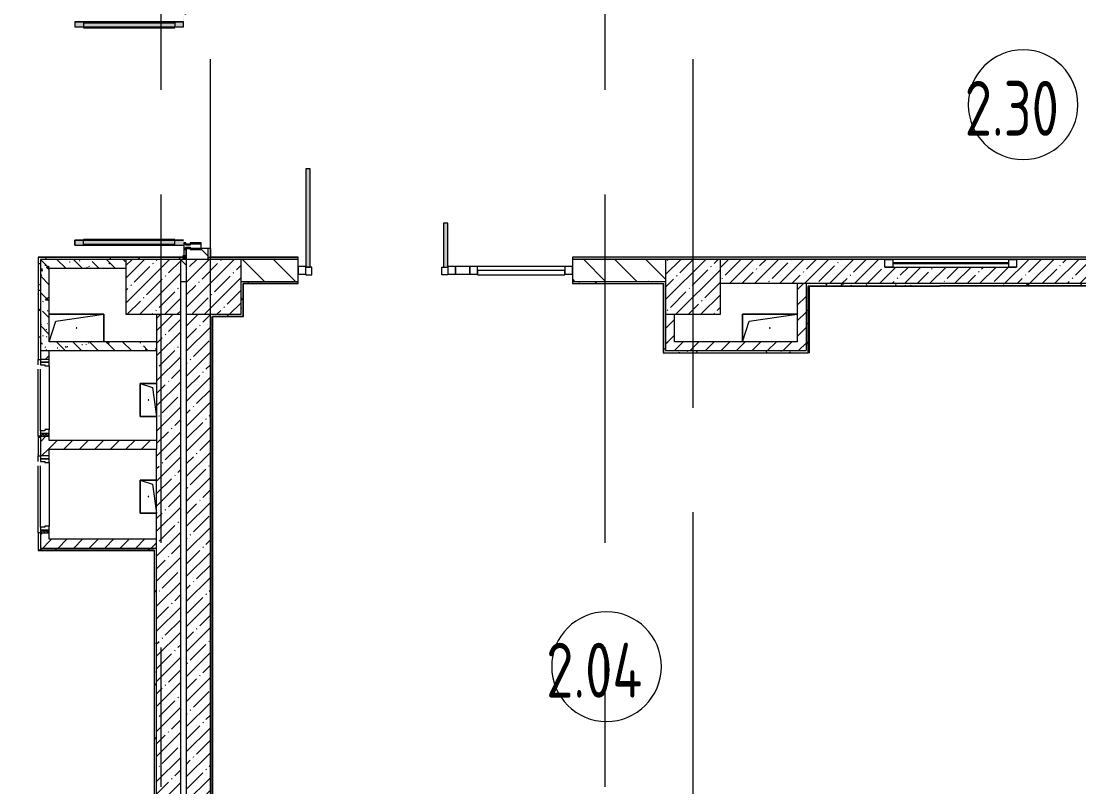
# Model space of a CAD drawing. Header units: millimetres. Extents: x -625 to 415037, y -3642 to 102118.
# Drawn here: x 185807 to 195449, y 3093 to 10070 of the extents above; entities that cross this region are included whole.
import ezdxf

# ---------------------------------------------------------------- set-up
doc = ezdxf.new("R2010")
doc.units = ezdxf.units.MM
doc.linetypes.add('Осевая', pattern=[6350, 1270, -952.5, 3175, -952.5])
for name, color, linetype, lineweight in [('A-AREA-IDEN', 7, 'Continuous', 9), ('A-DETL-GENF', 7, 'Continuous', 9), ('A-DOOR-FRAM-2', 7, 'Continuous', 5), ('A-GENM', 7, 'Continuous', 9), ('A-GLAZ', 7, 'Continuous', 9), ('A-GLAZ-1', 7, 'Continuous', 5), ('A-GLAZ-CURT', 7, 'Continuous', 9), ('A-GLAZ-CURT-2', 7, 'Continuous', 20), ('A-GLAZ-CWMG', 7, 'Continuous', 9), ('A-GLAZ-CWMG-1', 7, 'Continuous', 20), ('A-WALL', 7, 'Continuous', 5), ('I-WALL', 7, 'Continuous', 5), ('S-COLS', 7, 'Continuous', 9), ('S-COLS-1', 7, 'Continuous', 5), ('Оси', 7, 'Continuous', 9), ('Оси-2', 7, 'Осевая', 9)]:
    doc.layers.add(name, color=color, linetype=linetype, lineweight=lineweight)
doc.layers.add('A-AREA-PATT-2', color=7, linetype='Continuous', lineweight=5, true_color=0xcde0ef, transparency=1)
doc.layers.add('A-FLOR-PATT-1', color=7, linetype='Continuous', lineweight=9, true_color=0xeef6ff, transparency=0.5)
for name, color, linetype, lineweight, true_color in [('A-DOOR-1', 7, 'Continuous', 5, 0xc0c0c0), ('A-DOOR-FRAM-1', 7, 'Continuous', 5, 0xc0c0c0), ('A-WALL-1', 9, 'Continuous', 5, 0x808080), ('A-WALL-FNSH-1', 9, 'Continuous', 5, 0x808080)]:
    doc.layers.add(name, color=color, linetype=linetype, lineweight=lineweight, true_color=true_color)
doc.layers.get('A-DOOR-1').off()
doc.styles.add('СПДС', font='ГОСТ тип А.ttf', dxfattribs={"width": 0.9})
pattern_1 = [(45, (148772.12, -0.94), (-70.71068, 70.71068), [])]
pattern_2 = [(45, (148772.12, -0.94), (-114.04925, 114.04925), []), (45, (148886.17, -0.94), (-114.04925, 114.04925), [201.612, -40.322, 6.706, -33.617])]
pattern_3 = [(135, (148772.12, -0.94), (-141.4214, -141.4214), [])]
pattern_4 = [(135, (148772.12, -0.94), (-150.8683, -150.8683), [213.36, -35.56, 7.112, -35.56]), (135, (148772.12, 149.83), (-150.8683, -150.8683), []), (50, (148772.12, -0.94), (255.0577, -22.3145), [26.67, -293.37]), (355, (148772.12, -0.94), (-49.3404, 267.4791), [21.336, -234.696]), (100.451, (148793.38, -2.8), (205.7195, 245.1636), [22.666, -249.326]), (46.184, (148772.12, 70.18), (379.511, -58.86), [40.005, -440.055]), (96.636, (148803.75, 65.27), (332.3634, 346.399), [33.999, -373.989]), (351.184, (148772.12, 70.18), (332.367, 346.3953), [32.004, -352.044]), (21, (148807.68, 52.4), (212.2602, -143.1711), [26.67, -293.37]), (326, (148807.68, 52.4), (86.5224, 257.8632), [21.336, -234.696]), (71.451, (148825.37, 40.47), (298.784, 114.6901), [22.666, -249.326]), (37.5, (148772.12, -0.94), (4.32385, 118.3775), [6.706, -225.146, 6.706, -231.546, -235.585]), (37.5, (148772.12, -0.94), (4.32385, 118.3775), [-470.103, 6.706, -228.879]), (7.5, (148772.12, -0.94), (93.5476, 140.2533), [6.706, -129.134, 6.706, -219.812, -89.789]), (7.5, (148772.12, -0.94), (93.5476, 140.2533), [-362.356, 6.706, -83.083]), (327.5, (148692.82, -0.94), (189.82734, -8.02019), [6.706, -82.194, 6.706, -270.662, -368.046]), (327.5, (148692.82, -0.94), (189.82734, -8.02019), [-366.268, 6.706, -361.34]), (317.5, (148657.26, -0.94), (207.38114, 35.59764), [6.706, -108.864, 6.706, -177.495, -261.366]), (317.5, (148657.26, -0.94), (207.38114, 35.59764), [-299.771, 6.706, -254.66])]
pattern_5 = [(0, (148772.123, -0.94), (243.84, 60.96), [20.117, -162.763, 20.117, -162.763, -975.36]), (0, (148772.123, -0.94), (243.84, 60.96), [-365.76, 20.117, -345.643, 20.117, -162.763, -426.72]), (0, (148772.123, -0.94), (243.84, 60.96), [-914.4, 20.117, -101.803, 20.117, -284.683]), (120, (148863.563, 29.54), (-174.71291, 180.691634), [20.117, -162.763, 20.117, -162.763, -975.36]), (120, (148863.563, 29.54), (-174.71291, 180.691634), [-365.76, 20.117, -345.643, 20.117, -162.763, -426.72]), (120, (148863.563, 29.54), (-174.71291, 180.691634), [-914.4, 20.117, -101.803, 20.117, -284.683]), (240, (148894.043, 151.46), (-69.12709, -241.651634), [20.117, -162.763, 20.117, -162.763, -975.36]), (240, (148894.043, 151.46), (-69.12709, -241.651634), [-365.76, 20.117, -345.643, 20.117, -162.763, -426.72]), (240, (148894.043, 151.46), (-69.12709, -241.651634), [-914.4, 20.117, -101.803, 20.117, -284.683])]

# ---------------------------------------------------------------- blocks, each defined once
blk = doc.blocks.new('BSC_Колонна _Прямоугольная - 500х500-23286270-Объем проектирования 2 этажа')
at = {"layer": 'S-COLS-1'}
h = blk.add_hatch(dxfattribs=at)
h.set_pattern_fill('FP_4', color=256, style=0, pattern_type=2)
h.set_pattern_definition([(45, (-38790, -7650), (-114.04925, 114.04925), []), (45, (-38675.95, -7650), (-114.04925, 114.04925), [201.613, -40.323, 6.706, -33.617])])
h.paths.add_polyline_path([(-70.3, -250), (250, -250), (250, 250), (-250, 250), (-250, -250)])
for p, q in [((250, 250), (-250, 250)), ((-250, 250), (-250, -250)), ((250, -250), (250, 250)), ((-250, -250), (250, -250))]:
    blk.add_line(p, q, dxfattribs=at)
blk = doc.blocks.new('BSC_Колонна _Прямоугольная - 500х500-V279-Объем проектирования 2 этажа')
at = {"layer": 'S-COLS-1'}
h = blk.add_hatch(dxfattribs=at)
h.set_pattern_fill('FP_5', color=256, style=0, pattern_type=2)
h.set_pattern_definition([(45, (-43160, -7650), (-114.04925, 114.04925), []), (45, (-43045.95, -7650), (-114.04925, 114.04925), [201.613, -40.323, 6.706, -33.617])])
h.paths.add_polyline_path([(-250, -250), (250, -250), (250, 250), (-250, 250), (-250, 50)])
for p, q in [((250, 250), (-250, 250)), ((-250, 250), (-250, -250)), ((250, -250), (250, 250)), ((-250, -250), (250, -250))]:
    blk.add_line(p, q, dxfattribs=at)
blk = doc.blocks.new('BSC_Колонна _Прямоугольная - 500х500-V367-Объем проектирования 2 этажа')
at = {"layer": 'S-COLS-1'}
h = blk.add_hatch(dxfattribs=at)
h.set_pattern_fill('FP_113', color=256, style=0, pattern_type=2)
h.set_pattern_definition([(45, (-38240, -7650), (-114.04925, 114.04925), []), (45, (-38125.95, -7650), (-114.04925, 114.04925), [201.613, -40.323, 6.706, -33.617])])
h.paths.add_polyline_path([(250, -250), (250, 250), (-250, 250), (-250, -250), (177, -250)])
for p, q in [((250, 250), (-250, 250)), ((-250, 250), (-250, -250)), ((250, -250), (250, 250)), ((-250, -250), (250, -250))]:
    blk.add_line(p, q, dxfattribs=at)
blk = doc.blocks.new('110_Дверь_СКБ_1Ст - д-18 700x2100h_Технический шкаф ЭОМ и СС-21511926-Объем проектирования 2 этажа')
at = {"layer": 'A-DOOR-FRAM-2'}
h = blk.add_hatch(dxfattribs=at)
h.set_pattern_fill('FP_205', color=256, style=0, pattern_type=2)
h.set_pattern_definition([(45, (-171.384, 104.685), (-14.1421, 14.1421), []), (135, (-171.384, 104.685), (-14.1421, -14.1421), [])])
h.paths.add_polyline_path([(-337.5, 1.9), (-337.5, -40), (-312.5, -40), (-312.5, 40), (-337.5, 40)])
at = {"layer": 'A-DOOR-FRAM-1'}
for p, q in [((-312.5, 40), (-337.5, 40)), ((-337.5, 40), (-337.5, -40)), ((-287.5, 40), (-312.5, 40)), ((-312.5, 40), (-312.5, -40)), ((-312.5, -40), (-312.5, 40)), ((-287.5, 0), (-287.5, 40)), ((-287.5, 40), (272.5, 40)), ((312.5, 40), (312.5, 0)), ((337.5, 40), (312.5, 40)), ((337.5, -40), (337.5, 40)), ((362.5, 40), (337.5, 40)), ((337.5, 40), (337.5, -40)), ((362.5, -40), (362.5, 40)), ((-337.5, -40), (-312.5, -40)), ((-312.5, -40), (-277.5, -40)), ((-277.5, 0), (-287.5, 0)), ((-277.5, -40), (-277.5, 0)), ((302.5, -40), (-277.5, -40)), ((312.5, 0), (302.5, 0)), ((302.5, 0), (302.5, -40)), ((302.5, -40), (337.5, -40)), ((337.5, -40), (362.5, -40))]:
    blk.add_line(p, q, dxfattribs=at)
blk = doc.blocks.new('GM_Отверстие прямоугольное _в плите_ - Отверстие-V416-Объем проектирования 2 этажа')
at = {"layer": 'A-GENM'}
for p, q in [((-250, -125), (-250, 125)), ((-250, 125), (250, 125)), ((250, 125), (-250, 125)), ((-250, 125), (-250, -125)), ((-187.5, 62.5), (250, 125)), ((-250, -125), (-187.5, 62.5))]:
    blk.add_line(p, q, dxfattribs=at)
for start, end in [(360, 180), (180, 360)]:
    blk.add_arc((0, 0), 2.5, start, end, dxfattribs=at)
blk = doc.blocks.new('GM_Отверстие прямоугольное _в плите_ - Отверстие-V418-Объем проектирования 2 этажа')
at = {"layer": 'A-GENM'}
for p, q in [((-250, 125), (250, 125)), ((250, 125), (-250, 125)), ((-187.5, 62.5), (250, 125)), ((250, 125), (250, -125)), ((250, -125), (250, 125)), ((-250, -125), (-187.5, 62.5))]:
    blk.add_line(p, q, dxfattribs=at)
for start, end in [(360, 180), (180, 360)]:
    blk.add_arc((0, 0), 2.5, start, end, dxfattribs=at)
blk = doc.blocks.new('GM_Отверстие прямоугольное _в плите_ - Отверстие-21620300-Объем проектирования 2 этажа')
at = {"layer": 'A-GENM'}
for p, q in [((-150, -75), (-150, 75)), ((-150, 75), (-150, -75)), ((-150, -75), (-112.5, 37.5)), ((-112.5, 37.5), (150, 75)), ((150, 75), (150, -75)), ((150, -75), (150, 75)), ((150, -75), (-150, -75)), ((-150, -75), (150, -75))]:
    blk.add_line(p, q, dxfattribs=at)
for start, end in [(360, 180), (180, 360)]:
    blk.add_arc((0, 0), 2.5, start, end, dxfattribs=at)
blk = doc.blocks.new('120_Окно_СКБ_1Ст - 120_Окно_СКБ_1Ст 400х1200 EI30-24228621-Объем проектирования 2 этажа')
at = {"layer": 'A-GLAZ'}
for p, q in [((-600, 40), (-600, 110)), ((-600, 110), (-530, 110)), ((-530, 110), (-530, 40)), ((530, 40), (530, 110)), ((530, 110), (600, 110)), ((600, 110), (600, 40)), ((-530, 40), (-600, 40)), ((600, 40), (530, 40))]:
    blk.add_line(p, q, dxfattribs=at)
at = {"layer": 'A-GLAZ-1'}
for p, q in [((600, 110), (-600, 110)), ((-600, 40), (600, 40)), ((530, 80), (-530, 80)), ((530, 70), (-530, 70))]:
    blk.add_line(p, q, dxfattribs=at)
blk = doc.blocks.new('Прямоугольный импост - Импост структурный с накладкой - 160мм Темный-31239214-Объем проектирования 2 этажа')
at = {"layer": 'A-GLAZ-CWMG-1'}
for p, q in [((-50, 0), (-50, 17)), ((-50, 17), (0, 17)), ((-40, 0), (-50, 0)), ((-40, -40), (-40, 0)), ((0, 0), (-10, 0)), ((-10, 0), (-10, -40)), ((0, 17), (0, 0)), ((-50, -140), (-50, -40)), ((-50, -40), (-40, -40)), ((-10, -40), (0, -40)), ((0, -40), (0, -140)), ((0, -140), (-50, -140))]:
    blk.add_line(p, q, dxfattribs=at)
blk = doc.blocks.new('Дверь_Витражная_остекление_ - ДВН_ДАО_Главный вход_1800 в свету 5-32258809-Объем проектирования 2 этажа')
at = {"layer": 'A-DETL-GENF'}
for p, q in [((-947.5, -20), (-992.5, -20)), ((-992.5, -1012.5), (-992.5, -20)), ((-947.5, -20), (-992.5, -20)), ((-992.5, -20), (-992.5, -1012.5)), ((-947.5, -1012.5), (-947.5, -20)), ((-947.5, -1012.5), (-947.5, -20)), ((997.5, -1012.5), (997.5, -20)), ((997.5, -20), (997.5, -1012.5)), ((1042.5, -1012.5), (1042.5, -20)), ((1042.5, -1012.5), (1042.5, -20)), ((-992.5, -100), (-947.5, -100)), ((-982.5, -932.5), (-982.5, -100)), ((-938.5, -932.5), (-938.5, -100)), ((988.5, -932.5), (988.5, -100)), ((1042.5, -100), (997.5, -100)), ((1032.5, -932.5), (1032.5, -100)), ((-992.5, -932.5), (-947.5, -932.5)), ((1042.5, -932.5), (997.5, -932.5)), ((-992.5, -1012.5), (-947.5, -1012.5)), ((-992.5, -1012.5), (-947.5, -1012.5)), ((1042.5, -1012.5), (997.5, -1012.5)), ((997.5, -1012.5), (1042.5, -1012.5))]:
    blk.add_line(p, q, dxfattribs=at)
blk = doc.blocks.new('Прямоугольный импост - Импост структурный с накладкой - 160мм Темный-31915521-Объем проектирования 2 этажа')
at = {"layer": 'A-GLAZ-CWMG-1'}
for p, q in [((-25, 0), (-25, 17)), ((-25, 17), (25, 17)), ((-15, 0), (-25, 0)), ((-15, -40), (-15, 0)), ((25, 0), (15, 0)), ((15, 0), (15, -40)), ((25, 17), (25, 0)), ((-25, -140), (-25, -40)), ((-25, -40), (-15, -40)), ((15, -40), (25, -40)), ((25, -40), (25, -140)), ((25, -140), (-25, -140))]:
    blk.add_line(p, q, dxfattribs=at)
blk = doc.blocks.new('Прямоугольный импост - 50 x 70 мм-31700031-Объем проектирования 2 этажа')
at = {"layer": 'A-GLAZ-CWMG-1'}
for p, q in [((-70, 35), (0, 35)), ((-70, -35), (-70, 35)), ((0, 35), (0, -35)), ((0, -35), (-70, -35))]:
    blk.add_line(p, q, dxfattribs=at)
blk = doc.blocks.new('Дверь_Витражная_остекление_ - ДВН_ДАО_Главный вход_1200 в свету-31742133-Объем проектирования 2 этажа')
at = {"layer": 'A-DETL-GENF'}
for p, q in [((-607.5, 925), (-647.5, 925)), ((-647.5, 925), (-647.5, 35)), ((-607.5, 30), (-607.5, 925)), ((647.5, 430), (607.5, 430)), ((607.5, 430), (607.5, 30)), ((647.5, 35), (647.5, 430)), ((-647.5, 30), (-607.5, 30)), ((-592.5, 30), (-647.5, 30)), ((-592.5, -40), (-592.5, 30)), ((592.5, -40), (592.5, 30)), ((592.5, 30), (647.5, 30)), ((607.5, 30), (647.5, 30)), ((-647.5, -35), (-647.5, -40)), ((-647.5, -40), (-592.5, -40)), ((647.5, -40), (592.5, -40)), ((647.5, -35), (647.5, -40))]:
    blk.add_line(p, q, dxfattribs=at)
blk = doc.blocks.new('Системная панель - Стемалит - 40мм-32257327-Объем проектирования 2 этажа')
at = {"layer": 'A-GLAZ-CURT-2'}
for p, q in [((65, 35), (-65, 35)), ((-65, 35), (-65, -35)), ((65, -35), (65, 35)), ((-65, -35), (65, -35))]:
    blk.add_line(p, q, dxfattribs=at)
blk = doc.blocks.new('Прямоугольный импост - 50 x 70 мм-31687886-Объем проектирования 2 этажа')
at = {"layer": 'A-GLAZ-CWMG-1'}
for p, q in [((-35, 35), (35, 35)), ((-35, -35), (-35, 35)), ((35, 35), (35, -35)), ((35, -35), (-35, -35))]:
    blk.add_line(p, q, dxfattribs=at)
blk = doc.blocks.new('Прямоугольный импост - 50 x 70 мм-31701779-Объем проектирования 2 этажа')
at = {"layer": 'A-GLAZ-CWMG-1'}
for p, q in [((0, 35), (-70, 35)), ((-70, 35), (-70, -35)), ((0, -35), (0, 35)), ((-70, -35), (0, -35))]:
    blk.add_line(p, q, dxfattribs=at)
blk = doc.blocks.new('Системная панель - Стекло - 40мм-V497-Объем проектирования 2 этажа')
at = {"layer": 'A-GLAZ-CURT-2'}
for p, q in [((397.5, 0), (-397.5, 0)), ((-397.5, 0), (-397.5, -40)), ((397.5, -40), (397.5, 0)), ((-397.5, -40), (397.5, -40))]:
    blk.add_line(p, q, dxfattribs=at)
blk = doc.blocks.new('Прямоугольный импост - 50 x 70 мм-31702100-Объем проектирования 2 этажа')
at = {"layer": 'A-GLAZ-CWMG-1'}
for p, q in [((-35, 35), (35, 35)), ((-35, -35), (-35, 35)), ((35, 35), (35, -35)), ((35, -35), (-35, -35))]:
    blk.add_line(p, q, dxfattribs=at)
blk = doc.blocks.new('Прямоугольный импост - 50 x 70 мм-31720914-Объем проектирования 2 этажа')
at = {"layer": 'A-GLAZ-CWMG'}
blk.add_line((6460, 7920), (5665, 7920), dxfattribs=at)
blk = doc.blocks.new('Марка_Помещения - Номер-25198446-Объем проектирования 2 этажа')
at = {"layer": 'A-AREA-IDEN'}
for start, end in [(360, 180), (180, 360)]:
    blk.add_arc((0, 0), 2.5, start, end, dxfattribs=at)

msp = doc.modelspace()

# ---------------------------------------------------------------- hatches: boundary and pattern name
at = {"layer": 'A-AREA-PATT-2'}
h = msp.add_hatch(color=256, dxfattribs=at)
h.paths.add_polyline_path([(187288.1, 7919.6), (187291.6, 7920.1), (187289.5, 7930.1), (187281.6, 7930.1), (187281.6, 7919.6)])
h.paths.add_polyline_path([(169022.1, 7919.6), (169022.1, 8529.5), (168992.1, 8529.5), (168992.1, 7919.6), (169017.1, 7919.6)])
h.paths.add_polyline_path([(187291.1, 7989.1), (187291.6, 7990.2), (187291.6, 8079.1), (187288.1, 8079.1), (187288.1, 8029.1), (187291.1, 8029.1), (187291.1, 7999.1)])
h.paths.add_polyline_path([(187288.1, 10064.1), (187291.6, 10064.1), (187291.1, 10114.1), (187288.1, 10114.1)])
h.paths.add_polyline_path([(169022.1, 10274.5), (169022.1, 10879.1), (169002.6, 10877.1), (169002.6, 10274.5)])
h.paths.add_polyline_path([(187266.6, 10668.1), (187286.6, 10668.1), (187286.6, 10678.6), (187266.6, 10678.6)])
h.paths.add_polyline_path([(181432.1, 13739.1), (181472.1, 13739.1), (181470.2, 13758.6), (181422.1, 13758.6), (181422.1, 13739.1)])
h.paths.add_polyline_path([(180072.1, 13739.1), (180122.1, 13739.1), (180120.2, 13758.6), (180072.1, 13758.6)])
h.paths.add_polyline_path([(182422.1, 18869.1), (182422.1, 18919.1), (182402.6, 18917.1), (182402.6, 18869.1)])
h.paths.add_polyline_path([(182402.6, 20219.1), (182422.1, 20219.1), (182422.1, 20269.1), (182402.6, 20267.1), (182402.6, 20221)])
msp.add_hatch(color=256, dxfattribs=at).paths.add_polyline_path([(192991.1, 7048.6), (192991.1, 7651.1), (194183.1, 7651.1), (194183.1, 7655.1), (192987.1, 7654.1), (192987.1, 7048.6)])
at = {"layer": 'A-FLOR-PATT-1'}
h = msp.add_hatch(color=256, dxfattribs=at)
h.paths.add_polyline_path([(162402, 7899.1), (162442, 7899.1), (162442, 8729.1), (162402, 8729.1), (162402, 7902.8)])
h.paths.add_polyline_path([(173072.1, 7899.1), (173072.1, 8229.1), (173032.1, 8229.1), (173032.1, 7899.1)])
h.paths.add_polyline_path([(163662, 7899.1), (163702, 7899.1), (163702, 8229.1), (163662, 8229.1), (163662, 7919.1)])
h.paths.add_polyline_path([(171772.1, 7899.1), (171812.1, 7899.1), (171812.1, 8729.1), (171772.1, 8729.1), (171772.1, 7919.1)])
h.paths.add_polyline_path([(154167.1, 7914.1), (154167.1, 8314.1), (154127.1, 8314.1), (154127.1, 7914.1)])
h.paths.add_polyline_path([(152912.1, 7914.1), (152912.1, 8809.1), (152872.1, 8809.1), (152872.1, 7914.1), (152902.1, 7914.1)])
h.paths.add_polyline_path([(187288.1, 8029.1), (187288.1, 8074.1), (186295.6, 8074.1), (186295.6, 8029.1), (187286.6, 8029.1)])
h.paths.add_polyline_path([(168782.1, 8519.5), (168862.1, 8519.5), (168862.1, 8564.5), (168022.1, 8564.5), (168022.1, 8519.5), (168398, 8519.5)])
h.paths.add_polyline_path([(186895.7, 10019.1), (187288.1, 10019.1), (187288.1, 10064.1), (186295.6, 10064.1), (186295.6, 10019.1), (186762.1, 10019.1)])
h.paths.add_polyline_path([(168037.1, 10189.5), (168862.1, 10189.5), (168862.1, 10234.5), (168037.1, 10234.5)])
h.paths.add_polyline_path([(180167.1, 12959.1), (180167.1, 13779.1), (180122.1, 13779.1), (180122.1, 12959.1)])
h.paths.add_polyline_path([(181432.1, 13459.1), (181432.1, 13739.1), (181422.1, 13739.1), (181422.1, 13779.1), (181387.1, 13779.1), (181387.1, 13459.1), (181422.1, 13459.1)])
h.paths.add_polyline_path([(182804.8, 18919.1), (183202.1, 18919.1), (183202.1, 18964.1), (182382.1, 18964.1), (182382.1, 18919.1), (182422.1, 18919.1)])
h.paths.add_polyline_path([(182570.3, 20184.1), (182702.1, 20184.1), (182702.1, 20229.1), (182422.1, 20229.1), (182422.1, 20219.1), (182382.1, 20219.1), (182382.1, 20184.1), (182435.2, 20184.1)])
h = msp.add_hatch(color=256, dxfattribs=at)
h.paths.add_polyline_path([(198527.1, 7899.1), (198567.1, 7899.1), (198567.1, 8229.1), (198527.1, 8229.1)])
h.paths.add_polyline_path([(197307.4, 7899.1), (197312.1, 7899.1), (197312.1, 8724.1), (197272.1, 8724.1), (197272.1, 7899.1)])
h.paths.add_polyline_path([(189658.1, 7899.1), (189698.1, 7899.1), (189698.1, 8229.1), (189658.1, 8229.1), (189658.1, 7919.1)])
h.paths.add_polyline_path([(206273.1, 7899.1), (206313.1, 7899.1), (206313.1, 8724.1), (206273.1, 8724.1), (206273.1, 7919.1)])
h.paths.add_polyline_path([(188403.1, 7899.1), (188443.1, 7899.1), (188443.1, 8724.1), (188403.1, 8724.1), (188403.1, 8042.4)])
h.paths.add_polyline_path([(207568.1, 7899.1), (207568.1, 8229.1), (207528.1, 8229.1), (207528.1, 7899.1)])
h.paths.add_polyline_path([(223953.1, 9421.3), (224252.1, 9421.3), (224252.1, 9461.3), (223953.1, 9461.3)])
h.paths.add_polyline_path([(224191.5, 10681.3), (224252.1, 10681.3), (224252.1, 10721.3), (223453.1, 10721.3), (223453.1, 10681.3), (223522.1, 10681.3)])
h = msp.add_hatch(color=256, dxfattribs=at)
h.paths.add_polyline_path([(189698.1, 7829.1), (189698.1, 7899.1), (189658.1, 7899.1), (189658.1, 7829.1)])
h.paths.add_polyline_path([(188403.1, 7829.1), (188443.1, 7829.1), (188443.1, 7899.1), (188403.1, 7899.1), (188403.1, 7834.1)])
at = {"layer": 'I-WALL'}
h = msp.add_hatch(dxfattribs=at)
h.set_pattern_fill('FP_191', color=256, style=0, pattern_type=2)
h.set_pattern_definition(pattern_5)
h.paths.add_polyline_path([(187312.1, 7919.1), (187312.1, 7999.1), (187292.1, 7999.1), (187292.1, 7920.1), (187308.2, 7919.3)])
h.paths.add_polyline_path([(187292.1, 10129.1), (187312.1, 10129.1), (187312.1, 10679.1), (187292.1, 10679.1), (187292.1, 10229.1)])
h = msp.add_hatch(dxfattribs=at)
h.set_pattern_fill('FP_23', color=256, style=0, pattern_type=2)
h.set_pattern_definition(pattern_3)
h.paths.add_polyline_path([(187491.8, 7899.1), (187512.1, 7899.1), (187512.1, 7999.1), (187312.1, 7999.1), (187312.1, 7899.1)])
h.paths.add_polyline_path([(187312.1, 10129.1), (187512.1, 10129.1), (187512.1, 10229.1), (187312.1, 10229.1)])
h = msp.add_hatch(dxfattribs=at)
h.set_pattern_fill('FP_191', color=256, style=0, pattern_type=2)
h.set_pattern_definition(pattern_5)
h.paths.add_polyline_path([(186782.8, 7899.1), (187312.1, 7899.1), (187312.1, 7919.1), (185962.1, 7919.1), (185962.1, 7899.1), (186762.1, 7899.1)])
h = msp.add_hatch(dxfattribs=at)
h.set_pattern_fill('FP_191', color=256, style=0, pattern_type=2)
h.set_pattern_definition(pattern_5)
h.paths.add_polyline_path([(223516.4, 7899.1), (223522.1, 7899.1), (223501.1, 7919.1), (222477.1, 7919.1), (222477.1, 7907.1), (222532.1, 7907.1), (222532.1, 7899.1), (223502.1, 7899.1)])
h.paths.add_polyline_path([(221022.1, 7899.1), (221023.1, 7907.1), (221077.1, 7907.1), (221077.1, 7919.1), (220507.1, 7919.1), (220507.1, 7907.1), (220537.1, 7907.1), (220537.1, 7899.1), (220872.1, 7899.1)])
h.paths.add_polyline_path([(219092.1, 7899.1), (219377.1, 7899.1), (219377.1, 7907.1), (219407.1, 7907.1), (219407.1, 7919.1), (218132.6, 7919.1), (218132.6, 7907.1), (218162.6, 7907.1), (218162.6, 7899.1), (218989.4, 7899.1)])
h.paths.add_polyline_path([(214402.1, 7899.1), (214697.1, 7899.9), (214697.1, 7907.1), (214727.1, 7907.1), (214727.1, 7919.1), (208703.1, 7919.1), (208703.1, 7899.1), (214182.1, 7899.1)])
h.paths.add_polyline_path([(216098.5, 7899.1), (217002.6, 7899.1), (217002.6, 7907.1), (217032.6, 7907.1), (217032.6, 7919.1), (215827.1, 7919.1), (215827.1, 7907.1), (215857.1, 7907.1), (215857.1, 7899.1), (215990.9, 7899.1)])
h.paths.add_polyline_path([(206203.1, 7899.1), (206203.1, 7919.1), (199702.1, 7919.1), (199702.1, 7899.1), (205980.2, 7899.1)])
h.paths.add_polyline_path([(196682.1, 7899.1), (197202.1, 7899.1), (197202.1, 7919.1), (190833.1, 7919.1), (190833.1, 7899.1), (196182.1, 7899.1)])
h.paths.add_polyline_path([(187532.1, 7899.1), (188333.1, 7899.1), (188333.1, 7919.1), (187532.1, 7918.1), (187512.6, 7899.1)])
h.paths.add_polyline_path([(187512.1, 7899.1), (187522.1, 7909.1), (187512.1, 7919.1), (187512.1, 7913.3)])
h = msp.add_hatch(dxfattribs=at)
h.set_pattern_fill('FP_191', color=256, style=0, pattern_type=2)
h.set_pattern_definition(pattern_5)
h.paths.add_polyline_path([(185967, 5249.1), (185982.1, 5249.1), (185982.1, 5408.1), (185962.1, 5408.1), (185962.1, 5249.1), (185964.5, 5249.1)])
h.paths.add_polyline_path([(185982.1, 6108.1), (185982.1, 6288.1), (185962.1, 6288.1), (185962.1, 6108.1)])
h.paths.add_polyline_path([(185962.9, 6988.1), (185982.1, 6988.1), (185982.1, 7899.1), (185962.1, 7899.1), (185962.1, 6988.1)])
h = msp.add_hatch(dxfattribs=at)
h.set_pattern_fill('FP_41', color=256, style=0, pattern_type=2)
h.set_pattern_definition(pattern_4)
h.paths.add_polyline_path([(185982.1, 7149.1), (186062.1, 7149.1), (186062.1, 7899.1), (185982.1, 7899.1), (185982.1, 7399.1)])
h = msp.add_hatch(dxfattribs=at)
h.set_pattern_fill('FP_41', color=256, style=0, pattern_type=2)
h.set_pattern_definition(pattern_4)
h.paths.add_polyline_path([(186762.1, 7819.1), (186762.1, 7899.1), (186062.1, 7899.1), (186062.1, 7819.1)])
h = msp.add_hatch(dxfattribs=at)
h.set_pattern_fill('FP_23', color=256, style=0, pattern_type=2)
h.set_pattern_definition(pattern_3)
h.paths.add_polyline_path([(187822.1, 7699.1), (188333.1, 7699.1), (188333.1, 7899.1), (187812.1, 7899.1), (187812.1, 7699.1)])
h.paths.add_polyline_path([(187262.1, 7699.1), (187312.1, 7699.1), (187312.1, 7899.1), (187262.1, 7899.1), (187262.1, 7772.2)])
h.paths.add_polyline_path([(191682.1, 7699.1), (191682.1, 7899.1), (190833.1, 7899.1), (190833.1, 7699.1), (191525.5, 7699.1)])
h = msp.add_hatch(dxfattribs=at)
h.set_pattern_fill('FP_1', color=256, style=0, pattern_type=2)
h.set_pattern_definition(pattern_2)
h.paths.add_polyline_path([(196160.7, 7679.1), (196182.1, 7679.1), (196182.1, 7899.1), (194882.1, 7899.1), (194882.1, 7829.1), (193682.1, 7829.1), (193682.1, 7899.1), (192182.1, 7899.1), (192182.1, 7679.1), (195861.9, 7679.1)])
h = msp.add_hatch(dxfattribs=at)
h.set_pattern_fill('FP_191', color=256, style=0, pattern_type=2)
h.set_pattern_definition(pattern_5)
h.paths.add_polyline_path([(191661.1, 7679.1), (191682.1, 7699.1), (190833.1, 7699.1), (190833.1, 7679.1), (191525.5, 7679.1)])
h.paths.add_polyline_path([(191678.1, 7679.1), (191682.1, 7679.1), (191682.1, 7699.1), (191662.1, 7679.1)])
h.paths.add_polyline_path([(187812.1, 7699.1), (187833.1, 7679.1), (188333.1, 7679.1), (188333.1, 7699.1), (187822.1, 7699.1)])
h.paths.add_polyline_path([(187832.1, 7679.1), (187812.1, 7699.1), (187812.1, 7679.1), (187822.1, 7679.1)])
h = msp.add_hatch(dxfattribs=at)
h.set_pattern_fill('FP_191', color=256, style=0, pattern_type=2)
h.set_pattern_definition(pattern_5)
h.paths.add_polyline_path([(187812.9, 7379.1), (187832.1, 7379.1), (187832.1, 7679.1), (187812.1, 7679.1), (187812.1, 7379.1)])
h = msp.add_hatch(dxfattribs=at)
h.set_pattern_fill('FP_191', color=256, style=0, pattern_type=2)
h.set_pattern_definition(pattern_5)
h.paths.add_polyline_path([(191662.1, 7069.1), (191682.1, 7069.1), (191682.1, 7679.1), (191662.1, 7678.1), (191662.1, 7069.4)])
h = msp.add_hatch(dxfattribs=at)
h.set_pattern_fill('FP_22', color=256, style=0, pattern_type=2)
h.set_pattern_definition(pattern_1)
h.paths.add_polyline_path([(192882.1, 7069.1), (192962.1, 7069.1), (192962.1, 7679.1), (192882.1, 7679.1), (192882.1, 7149.1)])
h = msp.add_hatch(dxfattribs=at)
h.set_pattern_fill('FP_191', color=256, style=0, pattern_type=2)
h.set_pattern_definition(pattern_5)
h.paths.add_polyline_path([(192962.1, 7659.1), (195531.1, 7659.1), (195532.1, 7679.1), (192962.1, 7679.1)])
h = msp.add_hatch(dxfattribs=at)
h.set_pattern_fill('FP_191', color=256, style=0, pattern_type=2)
h.set_pattern_definition(pattern_5)
h.paths.add_polyline_path([(192982.1, 7049.1), (192982.1, 7659.1), (192962.1, 7659.1), (192962.1, 7049.1), (192971, 7049.1)])
h = msp.add_hatch(dxfattribs=at)
h.set_pattern_fill('FP_1', color=256, style=0, pattern_type=2)
h.set_pattern_definition(pattern_2)
h.paths.add_polyline_path([(187042.1, 399.1), (187262.1, 399.1), (187262.1, 7399.1), (187042.1, 7399.1), (187042.1, 399.1)])
h = msp.add_hatch(dxfattribs=at)
h.set_pattern_fill('FP_1', color=256, style=0, pattern_type=2)
h.set_pattern_definition(pattern_2)
h.paths.add_polyline_path([(187492.7, 409.1), (187532.1, 409.1), (187532.1, 7399.1), (187312.1, 7399.1), (187312.1, 409.1), (187491.8, 409.1)])
h = msp.add_hatch(dxfattribs=at)
h.set_pattern_fill('FP_191', color=256, style=0, pattern_type=2)
h.set_pattern_definition(pattern_5)
h.paths.add_polyline_path([(187811.3, 7379.1), (187812.1, 7379.1), (187812.1, 7399.1), (187532.1, 7399.1), (187553.1, 7379.1), (187810.6, 7379.1)])
h.paths.add_polyline_path([(187532.1, 7379.1), (187552.1, 7379.1), (187532.1, 7399.1)])
h = msp.add_hatch(dxfattribs=at)
h.set_pattern_fill('FP_191', color=256, style=0, pattern_type=2)
h.set_pattern_definition(pattern_5)
h.paths.add_polyline_path([(187532.1, 799.1), (187552.1, 799.1), (187552.1, 7378.1), (187532.1, 7379.1), (187532.1, 1618.9)])
h = msp.add_hatch(dxfattribs=at)
h.set_pattern_fill('FP_22', color=256, style=0, pattern_type=2)
h.set_pattern_definition(pattern_1)
h.paths.add_polyline_path([(191762.1, 7149.1), (191762.1, 7399.1), (191682.1, 7399.1), (191682.1, 7149.1)])
h = msp.add_hatch(dxfattribs=at)
h.set_pattern_fill('FP_41', color=256, style=0, pattern_type=2)
h.set_pattern_definition(pattern_4)
h.paths.add_polyline_path([(186562.1, 7069.1), (187042.1, 7069.1), (187042.1, 7149.1), (185982.1, 7149.1), (185982.1, 7069.1), (186062.1, 7069.1)])
h = msp.add_hatch(dxfattribs=at)
h.set_pattern_fill('FP_22', color=256, style=0, pattern_type=2)
h.set_pattern_definition(pattern_1)
h.paths.add_polyline_path([(192482.1, 7069.1), (192882.1, 7069.1), (192882.1, 7149.1), (191682.1, 7149.1), (191682.1, 7069.1), (192382.1, 7069.1)])
h = msp.add_hatch(dxfattribs=at)
h.set_pattern_fill('FP_22', color=256, style=0, pattern_type=2)
h.set_pattern_definition(pattern_1)
h.paths.add_polyline_path([(185982.1, 5269.1), (186062.1, 5269.1), (186062.1, 5408.1), (185982.1, 5408.1)])
h.paths.add_polyline_path([(185982.1, 6108.1), (186062.1, 6108.1), (186062.1, 6288.1), (185982.1, 6288.1), (185982.1, 6169.1)])
h.paths.add_polyline_path([(186062.1, 6988.1), (186062.1, 7069.1), (185982.1, 7069.1), (185982.1, 6988.1)])
h = msp.add_hatch(dxfattribs=at)
h.set_pattern_fill('FP_191', color=256, style=0, pattern_type=2)
h.set_pattern_definition(pattern_5)
h.paths.add_polyline_path([(192960.7, 7049.1), (192962.1, 7049.1), (192962.1, 7069.1), (191662.1, 7069.1), (191662.1, 7049.1), (192882.1, 7049.1)])
h = msp.add_hatch(dxfattribs=at)
h.set_pattern_fill('FP_22', color=256, style=0, pattern_type=2)
h.set_pattern_definition(pattern_1)
h.paths.add_polyline_path([(187042.1, 6169.1), (187042.1, 6249.1), (186062.1, 6249.1), (186062.1, 6169.1), (187026.8, 6169.1)])
h = msp.add_hatch(dxfattribs=at)
h.set_pattern_fill('FP_22', color=256, style=0, pattern_type=2)
h.set_pattern_definition(pattern_1)
h.paths.add_polyline_path([(186062.1, 5269.1), (187042.1, 5269.1), (187042.1, 5349.1), (186062.1, 5349.1)])
h = msp.add_hatch(dxfattribs=at)
h.set_pattern_fill('FP_191', color=256, style=0, pattern_type=2)
h.set_pattern_definition(pattern_5)
h.paths.add_polyline_path([(187042.1, 5269.1), (185982.1, 5269.1), (185982.1, 5249.1), (187022.1, 5250), (187032.6, 5260)])
h.paths.add_polyline_path([(187040.1, 5249.1), (187042.1, 5249.1), (187042.1, 5269.1), (187022.1, 5249.1), (187031.4, 5249.1)])
h = msp.add_hatch(dxfattribs=at)
h.set_pattern_fill('FP_191', color=256, style=0, pattern_type=2)
h.set_pattern_definition(pattern_5)
h.paths.add_polyline_path([(187042.1, 399.1), (187041, 5249.1), (187022.1, 5249.1), (187022.1, 420.1), (187041.9, 399.3)])
h.paths.add_polyline_path([(187033.9, 399.1), (187041.9, 399.3), (187022.1, 419.1), (187022.1, 399.1)])

# ---------------------------------------------------------------- linework, layer by layer
at = {"layer": 'A-WALL'}
for p, q in [((187292.1, 7899.1), (187292.1, 7999.1)), ((187312.1, 7999.1), (187312.1, 7899.1)), ((187312.1, 7899.1), (187312.1, 7999.1)), ((187512.1, 7899.1), (187512.1, 7999.1)), ((187512.1, 7919.1), (188333.1, 7919.1)), ((197202.1, 7919.1), (190833.1, 7919.1)), ((187312.1, 7899.1), (187262.1, 7899.1)), ((188333.1, 7899.1), (187812.1, 7899.1)), ((187812.1, 7699.1), (188333.1, 7699.1)), ((187832.1, 7379.1), (187832.1, 7679.1)), ((188333.1, 7679.1), (187832.1, 7679.1)), ((187833.1, 7679.1), (187833.1, 7678.1)), ((190833.1, 7699.1), (191682.1, 7699.1)), ((190833.1, 7679.1), (191662.1, 7679.1)), ((196182.1, 7679.1), (192182.1, 7679.1)), ((192962.1, 7679.1), (192962.1, 7069.1)), ((195532.1, 7659.1), (194183.1, 7659.1)), ((187532.1, 786.6), (187532.1, 7399.1)), ((187532.1, 7379.1), (187532.1, 799.1)), ((187812.1, 7379.1), (187552.1, 7379.1)), ((187552.1, 779.1), (187552.1, 7378.1)), ((185982.1, 6288.1), (185982.1, 6108.1)), ((187042.1, 399.1), (187042.1, 6169.1)), ((185982.1, 5408.1), (185982.1, 5269.1))]:
    msp.add_line(p, q, dxfattribs=at)
at = {"layer": 'A-WALL-1'}
for p, q in [((185962.1, 7919.1), (185962.1, 6988.1)), ((187532.1, 7999.1), (187292.1, 7999.1)), ((187312.1, 7919.1), (187292.1, 7919.1)), ((187532.1, 7899.1), (187532.1, 7919.1)), ((188333.1, 7679.1), (188333.1, 7919.1)), ((190833.1, 7919.1), (190833.1, 7679.1)), ((186762.1, 7899.1), (185982.1, 7899.1)), ((185982.1, 7899.1), (185982.1, 6988.1)), ((186062.1, 7819.1), (186762.1, 7819.1)), ((186062.1, 7149.1), (186062.1, 7819.1)), ((191682.1, 7899.1), (190833.1, 7899.1)), ((193682.1, 7899.1), (192182.1, 7899.1)), ((196182.1, 7899.1), (194882.1, 7899.1)), ((187262.1, 7699.1), (187312.1, 7699.1)), ((191662.1, 7679.1), (191662.1, 7049.1)), ((192882.1, 7679.1), (192882.1, 7149.1)), ((192982.1, 7049.1), (192982.1, 7651.1)), ((187042.1, 7399.1), (187042.1, 6169.1)), ((187262.1, 399.1), (187262.1, 7399.1)), ((187312.1, 7399.1), (187312.1, 409.1)), ((191682.1, 7399.1), (191682.1, 7069.1)), ((191762.1, 7149.1), (191762.1, 7399.1)), ((187042.1, 7149.1), (186062.1, 7149.1)), ((192882.1, 7149.1), (191762.1, 7149.1)), ((185982.1, 7069.1), (187042.1, 7069.1)), ((186062.1, 6988.1), (186062.1, 7069.1)), ((191662.1, 7049.1), (192982.1, 7049.1)), ((191682.1, 7069.1), (192962.1, 7069.1)), ((185962.1, 6988.1), (185982.1, 6988.1)), ((185962.1, 6288.1), (185962.1, 6108.1)), ((185982.1, 6288.1), (185962.1, 6288.1)), ((186062.1, 6249.1), (186062.1, 6288.1)), ((187042.1, 6249.1), (186062.1, 6249.1)), ((185962.1, 6108.1), (185982.1, 6108.1)), ((186062.1, 6108.1), (186062.1, 6169.1)), ((186062.1, 6169.1), (187042.1, 6169.1)), ((185962.1, 5408.1), (185962.1, 5249.1)), ((185982.1, 5408.1), (185962.1, 5408.1)), ((186062.1, 5349.1), (186062.1, 5408.1)), ((187042.1, 5349.1), (186062.1, 5349.1)), ((185982.1, 5269.1), (187042.1, 5269.1)), ((187021.1, 5249.1), (187022.1, 5249.1))]:
    msp.add_line(p, q, dxfattribs=at)
at = {"layer": 'A-WALL-FNSH-1'}
for p, q in [((185961.1, 7920.1), (185961.1, 6988.1)), ((187291.1, 7920.1), (185961.1, 7920.1)), ((185962.1, 7919.1), (187292.1, 7919.1)), ((187301.6, 7930.1), (187281.6, 7930.1)), ((187281.6, 7930.1), (187281.6, 7910.1)), ((187281.6, 7910.1), (187301.6, 7910.1)), ((187292.1, 7999.1), (187291.1, 7999.1)), ((187291.1, 7999.1), (187291.1, 7920.1)), ((187301.6, 7910.1), (187301.6, 7930.1)), ((187532.1, 7999.1), (187532.1, 7919.1)), ((187533.1, 7999.1), (187532.1, 7999.1)), ((187533.1, 7920.1), (187533.1, 7999.1)), ((188333.1, 7920.1), (187533.1, 7920.1)), ((188333.1, 7919.1), (188333.1, 7920.1)), ((197202.1, 7920.1), (190833.1, 7920.1)), ((190833.1, 7920.1), (190833.1, 7919.1)), ((187833.1, 7378.1), (187833.1, 7678.1)), ((187833.1, 7678.1), (188333.1, 7678.1)), ((188333.1, 7678.1), (188333.1, 7679.1)), ((190833.1, 7679.1), (190833.1, 7678.1)), ((190833.1, 7678.1), (191662.1, 7678.1)), ((191661.1, 7679.1), (191661.1, 7048.1)), ((194183.1, 7658.1), (195531.1, 7658.1)), ((187552.1, 7379.1), (187552.1, 7378.1)), ((187552.1, 7378.1), (187833.1, 7378.1)), ((187553.1, 800.1), (187553.1, 7379.1)), ((187832.1, 7379.1), (187812.1, 7379.1)), ((191661.1, 7048.1), (192982.1, 7048.1)), ((192982.1, 7048.1), (192982.1, 7049.1)), ((185961.1, 6988.1), (185962.1, 6988.1)), ((185962.1, 6288.1), (185961.1, 6288.1)), ((185961.1, 6288.1), (185961.1, 6108.1)), ((185961.1, 6108.1), (185962.1, 6108.1)), ((185962.1, 5408.1), (185961.1, 5408.1)), ((185961.1, 5408.1), (185961.1, 5248.1)), ((185961.1, 5248.1), (187021.1, 5248.1)), ((187021.1, 5249.1), (185962.1, 5249.1)), ((187021.1, 5248.1), (187021.1, 420.1)), ((187022.1, 420.1), (187022.1, 5249.1))]:
    msp.add_line(p, q, dxfattribs=at)
at = {"layer": 'I-WALL'}
for p, q in [((192982.1, 7659.1), (194183.1, 7659.1)), ((192982.1, 7659.1), (192982.1, 7651.1)), ((192983.1, 7651.1), (192982.1, 7651.1)), ((192983.1, 7048.6), (192983.1, 7651.1)), ((192991.1, 7651.1), (192991.1, 7048.6)), ((194183.1, 7651.1), (192991.1, 7651.1)), ((194183.1, 7651.1), (194183.1, 7658.1)), ((192991.1, 7048.6), (192983.1, 7048.6)), ((185961.1, 6938.1), (185961.1, 6988.1)), ((185962.1, 6938.1), (185962.1, 6988.1)), ((185961.1, 6288.1), (185961.1, 6898.1)), ((185962.1, 6288.1), (185962.1, 6898.1)), ((185961.1, 6058.1), (185961.1, 6108.1)), ((185962.1, 6058.1), (185962.1, 6108.1)), ((185961.1, 5408.1), (185961.1, 6018.1)), ((185962.1, 5408.1), (185962.1, 6018.1))]:
    msp.add_line(p, q, dxfattribs=at)
at = {"layer": 'Оси'}
for p, q in [((187532.1, -675.7), (187532.1, 4324.3)), ((191932.1, -675.7), (191932.1, 4324.3))]:
    msp.add_line(p, q, dxfattribs=at)
at = {"layer": 'Оси-2'}
for p, q in [((191132.1, 3093.7), (191132.1, 22398.1)), ((191132.1, 3092.8), (191132.1, 22397.1)), ((191932.1, 4325.3), (191932.1, 22398.1)), ((191932.1, 4324.3), (191932.1, 22397.1)), ((187082.1, 3093.7), (187082.1, 18777.7)), ((187082.1, 3092.8), (187082.1, 18776.8)), ((187532.1, 4325.3), (187532.1, 10200)), ((187532.1, 4324.3), (187532.1, 10199.1))]:
    msp.add_line(p, q, dxfattribs=at)

# ---------------------------------------------------------------- block references
at = {"layer": 'A-AREA-IDEN', "xscale": 199.9999999999999, "yscale": 199.9999999999999, "zscale": 199.9999999999999}
for p in [(194940.9, 9308.4), (191143.4, 4188.7)]:
    msp.add_blockref('Марка_Помещения - Номер-25198446-Объем проектирования 2 этажа', p, dxfattribs=at)
at = {"layer": 'A-DOOR-1'}
for name, p, rotation in [('Дверь_Витражная_остекление_ - ДВН_ДАО_Главный вход_1800 в свету 5-32258809-Объем проектирования 2 этажа', (187308.1, 9071.6), 269.9999999999999), ('110_Дверь_СКБ_1Ст - д-18 700x2100h_Технический шкаф ЭОМ и СС-21511926-Объем проектирования 2 этажа', (186022.1, 6625.6), 89.99999999999991), ('110_Дверь_СКБ_1Ст - д-18 700x2100h_Технический шкаф ЭОМ и СС-21511926-Объем проектирования 2 этажа', (186022.1, 5745.6), 89.99999999999991)]:
    msp.add_blockref(name, p, dxfattribs=dict(at, rotation=rotation))
msp.add_blockref('Дверь_Витражная_остекление_ - ДВН_ДАО_Главный вход_1200 в свету-31742133-Объем проектирования 2 этажа', (189050.6, 7799.1), dxfattribs=at)
at = {"layer": 'A-GENM'}
for name, p in [('GM_Отверстие прямоугольное _в плите_ - Отверстие-V418-Объем проектирования 2 этажа', (186312.1, 7274.1)), ('GM_Отверстие прямоугольное _в плите_ - Отверстие-V416-Объем проектирования 2 этажа', (192632.1, 7274.1))]:
    msp.add_blockref(name, p, dxfattribs=at)
at = {"layer": 'A-GENM', "rotation": 270.0000000000002}
for p in [(186967.1, 6618.2), (186967.1, 5738.2)]:
    msp.add_blockref('GM_Отверстие прямоугольное _в плите_ - Отверстие-21620300-Объем проектирования 2 этажа', p, dxfattribs=at)
at = {"layer": 'A-GLAZ', "color": 3}
msp.add_blockref('120_Окно_СКБ_1Ст - 120_Окно_СКБ_1Ст 400х1200 EI30-24228621-Объем проектирования 2 этажа', (194282.1, 7789.1), dxfattribs=at)
at = {"layer": 'A-GLAZ-CURT'}
for name, p in [('Системная панель - Стемалит - 40мм-32257327-Объем проектирования 2 этажа', (189833.1, 7799.1)), ('Системная панель - Стекло - 40мм-V497-Объем проектирования 2 этажа', (190365.6, 7799.1))]:
    msp.add_blockref(name, p, dxfattribs=at)
at = {"layer": 'A-GLAZ-CWMG', "extrusion": (0, 0, -1)}
for name, p, rotation in [('Прямоугольный импост - Импост структурный с накладкой - 160мм Темный-31239214-Объем проектирования 2 этажа', (-187308.1, 7999.1), 270.0000000000001), ('Прямоугольный импост - Импост структурный с накладкой - 160мм Темный-31915521-Объем проектирования 2 этажа', (-187308.1, 8014.1), 270.0000000000001), ('Прямоугольный импост - 50 x 70 мм-31687886-Объем проектирования 2 этажа', (-189733.1, 7799.1), 180), ('Прямоугольный импост - 50 x 70 мм-31702100-Объем проектирования 2 этажа', (-189933.1, 7799.1), 180), ('Прямоугольный импост - 50 x 70 мм-31700031-Объем проектирования 2 этажа', (-190833.1, 7799.1), 180)]:
    msp.add_blockref(name, p, dxfattribs=dict(at, rotation=rotation))
at = {"layer": 'A-GLAZ-CWMG', "rotation": 180}
msp.add_blockref('Прямоугольный импост - 50 x 70 мм-31701779-Объем проектирования 2 этажа', (188333.1, 7799.1), dxfattribs=at)
at = {"layer": 'A-GLAZ-CWMG'}
msp.add_blockref('Прямоугольный импост - 50 x 70 мм-31720914-Объем проектирования 2 этажа', (184303.1, -85.9), dxfattribs=at)
at = {"layer": 'S-COLS'}
for name, p in [('BSC_Колонна _Прямоугольная - 500х500-V367-Объем проектирования 2 этажа', (187012.1, 7649.1)), ('BSC_Колонна _Прямоугольная - 500х500-23286270-Объем проектирования 2 этажа', (187562.1, 7649.1)), ('BSC_Колонна _Прямоугольная - 500х500-V279-Объем проектирования 2 этажа', (191932.1, 7649.1))]:
    msp.add_blockref(name, p, dxfattribs=at)

# ---------------------------------------------------------------- texts
at = {"layer": 'A-AREA-IDEN', "char_height": 500, "attachment_point": 1, "style": 'СПДС'}
for s, insert, width in [('2.30', (194409.4, 9525.6), 1327.594), ('2.04', (190594, 4405.8), 1370.886)]:
    msp.add_mtext(s, dxfattribs=dict(at, insert=insert, width=width))

doc.saveas('drawing.dxf')
